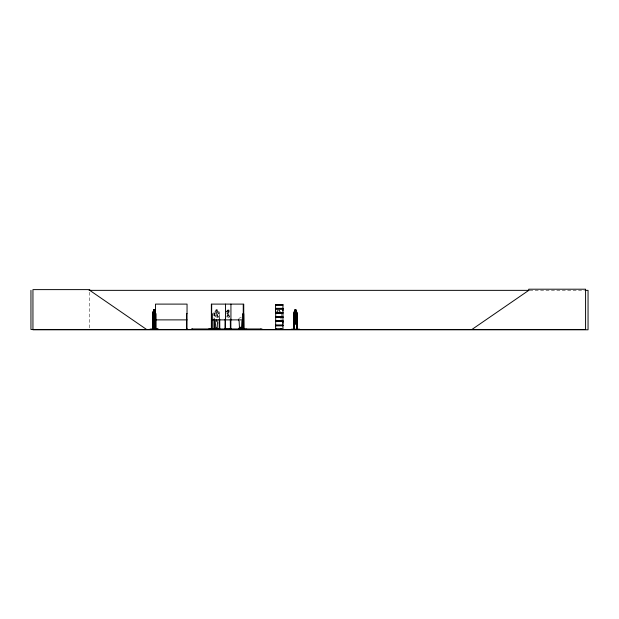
<?xml version="1.0" encoding="UTF-8"?>
<svg xmlns="http://www.w3.org/2000/svg" width="619" height="619" viewBox="0 0 619 619"><rect width="100%" height="100%" fill="white"/><g stroke="black" fill="none" stroke-linecap="round" stroke-linejoin="round"><path stroke-width="0.46" stroke-dasharray="3.1 2.32" d="M219.087 319.582L219.799 317.717M226.786 316.154L227.614 314.746L226.817 313.4M229.897 316.154L228.922 317.709L227.111 317.709M226.639 317.098L228.024 315.172C228.806 318.096 231.104 317.516 228.411 314.754C230.964 312.494 228.759 311.365 227.993 314.305L226.678 312.487M529.717 290.357L584.228 290.357M217.787 309.941L215.977 309.941L215.977 311.883L215.01 312.533L215.01 316.154L215.977 317.709L217.787 317.709L218.762 316.154L218.762 312.533L217.787 311.883L217.857 309.879L215.915 309.879L215.915 311.821L214.592 311.821L213.973 312.51L213.942 318.328M217.857 311.821L219.111 311.821L219.799 312.502L219.73 318.328M225.726 311.821L227.049 311.821L227.049 309.879L228.991 309.879L228.991 311.821M276.337 311.821L277.66 311.821M279.602 311.821L280.856 311.821M214.623 311.883L219.087 311.883L219.73 312.533M226.074 311.883L228.922 311.883L229.897 312.533M213.942 313.694L214.476 313.694L214.476 318.328M219.73 313.694L219.196 313.694L219.196 318.328M213.973 317.717L214.375 319.002M281.544 313.376L281.475 319.257M280.941 316.471L280.941 319.257M279.602 309.879L279.533 311.883M279.215 310.266L279.215 310.916L278.047 310.916L278.047 310.266M277.66 309.879L277.722 311.883M228.922 311.883L228.922 309.941L227.111 309.941L227.111 311.883M214.042 312.541L214.042 317.709M89.77 292.261L89.77 328.511M238.802 318.723A1.973 1.973 0 0 1 241.495 318.004M218.584 316.982L217.919 316.99L216.89 315.172C216.163 318.104 213.764 317.524 216.48 314.746C213.911 312.518 216.201 311.357 216.859 314.305C217.594 311.512 219.915 312.1 217.284 314.754L218.584 316.982M217.47 310.266L216.302 310.266L216.302 310.916L217.47 310.916L217.47 310.266M228.597 310.266L227.436 310.266L227.436 310.916L228.597 310.916L228.597 310.266M217.787 312.533L215.977 312.533L215.977 316.154L217.787 316.154L217.787 312.533M228.922 312.533L227.111 312.533L227.111 316.154L228.922 316.154L228.922 312.533"/><path stroke-width="0.93" d="M282.96 312.672L275.579 312.672L275.587 310.862M282.953 323.273L282.953 321.454M282.953 310.862L282.953 309.051M214.476 319.257L214.429 329.463L208.51 329.385L219.134 329.053M214.429 329.169L208.51 329.169M246.811 329.169L238.686 329.463L239.042 328.178M240.745 327.675L240.389 327.405M240.35 327.443L240.683 327.737M155.477 317.717L155.114 319.644L155.493 317.795M155.191 312.533L154.936 309.879L153.628 309.879L153.272 316.154L153.721 317.709L154.549 317.709L154.998 316.154L154.549 311.883L155.292 311.821M154.564 312.603L153.721 312.533M155.501 312.494L155.098 311.821M296.571 319.582L296.996 317.717M296.965 317.709L296.594 319.644L294.195 319.644L293.917 317.709L294.257 319.644M149.984 329.463L158.17 329.169L149.96 329.416M155.137 329.432L155.191 313.694M155.23 329.416L155.222 328.89M291.441 329.169L299.619 329.169M294.961 309.879L294.427 316.154L294.93 321.315L295.89 321.315L295.348 319.543L294.528 321.354L295.124 319.094L294.598 316.75L295.333 318.677L296.215 316.789L295.549 319.102L296.199 321.246L295.89 317.694L296.4 312.533L295.89 309.941M295.867 323.969L296.4 317.694L295.89 312.533L294.868 312.487L294.412 329.463M153.094 311.821L152.7 329.416M155.415 329.385L155.477 312.502L155.23 311.821L155.384 312.533L155.222 311.883L153.032 311.883M211.574 313.694L211.566 329.463L211.69 304.107L243.244 304.107L243.29 329.463M224.968 329.169L225.068 319.257M275.525 329.44L282.96 329.316L282.953 325.811M293.886 329.463L293.94 312.51L294.211 311.821L294.961 311.821M293.94 312.51L294.265 311.821M296.547 321.965L296.857 321.307M296.563 322.027L296.942 321.338M215.621 329.153L215.466 328.604L215.358 329.455M217.284 329.153C219.931 329.625 212.843 328.975 215.977 329.463M217.439 329.362L217.184 329.463M239.669 329.447L239.042 329.207M241.82 329.207L242.23 329.432L241.015 329.44L241.82 329.207L241.998 328.178L241.905 329.207M216.124 319.737L215.791 321.733A1.315 1.315 0 0 0 215.52 323.799L215.791 328.867L217.107 328.867L217.385 323.799A1.315 1.315 0 0 0 217.107 321.733L216.782 319.737M471.941 329.463L528.765 290.357L528.765 289.205L585.582 289.205L585.582 329.463L30.95 329.463L30.95 290.357M213.795 329.424L213.88 328.89M89.043 290.357L529.059 290.357M585.148 290.357L588.05 290.357L588.05 329.795L32.946 329.795L32.946 289.615L89.77 289.615L89.77 290.357L146.587 329.463M275.571 304.68L282.96 304.68M275.587 305.043L282.953 305.043M282.96 308.324L275.579 308.324L275.579 304.827L282.96 304.819L282.953 308.324M275.525 308.572L283.007 308.572M275.525 308.796L283.007 308.796M294.907 309.879L295.983 309.879L295.944 311.883M153.659 309.941L154.912 309.941M294.938 309.941L295.944 309.941M153.729 311.821L153.025 311.821L152.738 312.51L153.017 319.644L155.292 319.644M295.921 311.821L296.64 311.821M294.226 311.883L296.625 311.883M296.586 311.821L296.996 312.502L296.996 329.463M275.525 312.928L283.007 312.928M275.525 313.152L283.007 313.152M275.579 313.407L282.96 313.407L282.96 316.897L275.54 317.044L282.96 317.052M154.943 313.694L155.369 313.694M155.501 313.694L156.034 313.694L156.096 329.463M187.054 313.694L186.52 313.694L186.458 329.463M211.69 313.694L212.224 313.694L212.286 329.463M243.244 313.694L242.71 313.694L242.772 329.463M243.747 313.694L243.948 329.463M293.917 313.694L294.373 313.694M296.625 314.197L294.172 314.197L293.824 321.346L294.18 322.027L296.617 322.027M153.721 316.154L154.549 316.154L154.526 309.879L154.58 319.644M294.93 316.139L295.89 316.154M275.587 316.804L282.953 316.804M275.571 317.222L282.96 317.214L282.953 320.727M275.587 317.446L282.953 317.446M294.93 317.694L295.89 317.709M153.032 319.582L155.284 319.582M294.226 319.582L296.625 319.582M155.501 319.884L187.054 319.884M211.69 319.884L243.244 319.884M275.579 320.727L282.96 320.727M275.525 320.982L283.007 320.982M275.525 321.207L283.007 321.207M293.824 321.346L294.234 322.027M275.579 321.454L282.96 321.454L282.953 325.083M275.579 325.083L282.96 325.083M275.525 325.331L283.007 325.331M275.525 325.555L283.007 325.555M275.579 325.811L282.96 325.811M239.522 328.704L241.495 328.704L241.905 321.106A1.973 1.973 0 0 0 242.478 319.706M152.506 328.89L153.032 328.89M154.897 328.89L156.096 328.89M186.458 328.89L187.116 328.89L187.093 329.463M275.749 328.89L275.625 329.463L275.718 312.51M293.87 328.89L294.427 328.89M296.633 328.89L297.19 328.89M225.664 329.053L230.268 329.053M276.283 329.053L280.879 329.053M149.968 329.169L158.17 329.169M215.466 329.153L217.439 329.153M275.587 329.207L282.953 329.207M238.826 329.455L239.855 329.432L238.903 328.999M281.622 329.424L281.537 328.89M243.406 329.424L243.306 328.89M230.98 329.416L230.926 328.89M219.807 329.138L219.73 319.257M294.42 321.315L294.93 321.965L294.899 323.969M152.823 329.432L152.8 319.257M296.571 314.197L296.911 316.139M152.769 317.709L153.086 319.644M239.522 328.704L239.112 321.106A1.973 1.973 0 0 1 238.539 319.706M297.135 329.463L297.143 313.694L296.687 313.694L296.656 329.463M296.942 312.502L296.826 329.463M296.687 328.89L296.687 329.463M295.921 322.027L295.921 323.969L294.845 323.969L294.876 321.965M294.203 313.694L294.234 329.463M294.095 313.694L294.064 329.463M282.953 312.672L282.96 309.051L275.579 309.051L275.579 312.672M281.413 328.89L281.413 329.463M281.003 329.463L281.003 328.89L280.879 329.463M276.221 328.89L276.283 329.463M276.159 328.89L276.159 329.463M261.976 329.463L261.976 328.975L191.426 328.975L191.426 329.463M260.831 328.975L260.831 329.463M243.747 304.107L243.739 329.463L243.685 328.89M242.648 328.89L242.648 329.463M242.261 328.975L242.261 329.463M240.969 328.999L240.977 327.273L240.071 327.273L240.071 328.999M239.274 328.999L239.027 328.178L238.949 329.207M230.933 304.107L230.933 319.884M230.864 319.257L230.864 329.463M230.33 319.257L230.392 329.463M230.268 328.89L230.268 329.463M225.664 328.89L225.664 329.463M225.509 304.107L225.54 329.463M225.13 328.89L225.13 329.463M219.668 328.89L219.668 329.463M219.196 319.257L219.196 329.463L219.134 328.89M216.751 329.153L216.751 328L216.147 328L216.147 329.153M213.942 319.257L213.942 329.463M212.162 328.89L212.162 329.463M211.752 328.89L211.752 329.463M211.365 304.107L211.365 329.463L211.311 328.89M211.141 328.975L211.141 329.463M192.571 328.975L192.571 329.463M186.992 329.463L187.054 304.107L155.501 304.107L155.501 329.463M186.582 328.89L186.582 329.463M155.973 328.89L155.973 329.463M155.052 319.257L155.036 329.463M154.943 319.257L154.92 329.463M154.402 310.266L154.402 310.916M153.914 319.257L153.93 329.463L153.961 328.89L153.527 329.463M153.69 309.879L153.736 329.463M153.566 319.257L153.566 329.463M153.009 329.463L152.986 313.694L152.553 313.694L152.529 329.463M296.385 316.982L295.495 315.172L294.605 317.06L295.278 314.746L294.69 312.494L295.472 314.305L296.346 312.525L295.696 314.754L296.385 316.982M154.827 310.266L153.868 310.266L153.868 310.916L154.827 310.916L154.827 310.266M295.72 310.266L295.108 310.266L295.108 310.916L295.72 310.916L295.72 310.266M295.72 322.932L295.101 322.932L295.101 323.582L295.72 323.582L295.72 322.932"/></g></svg>
